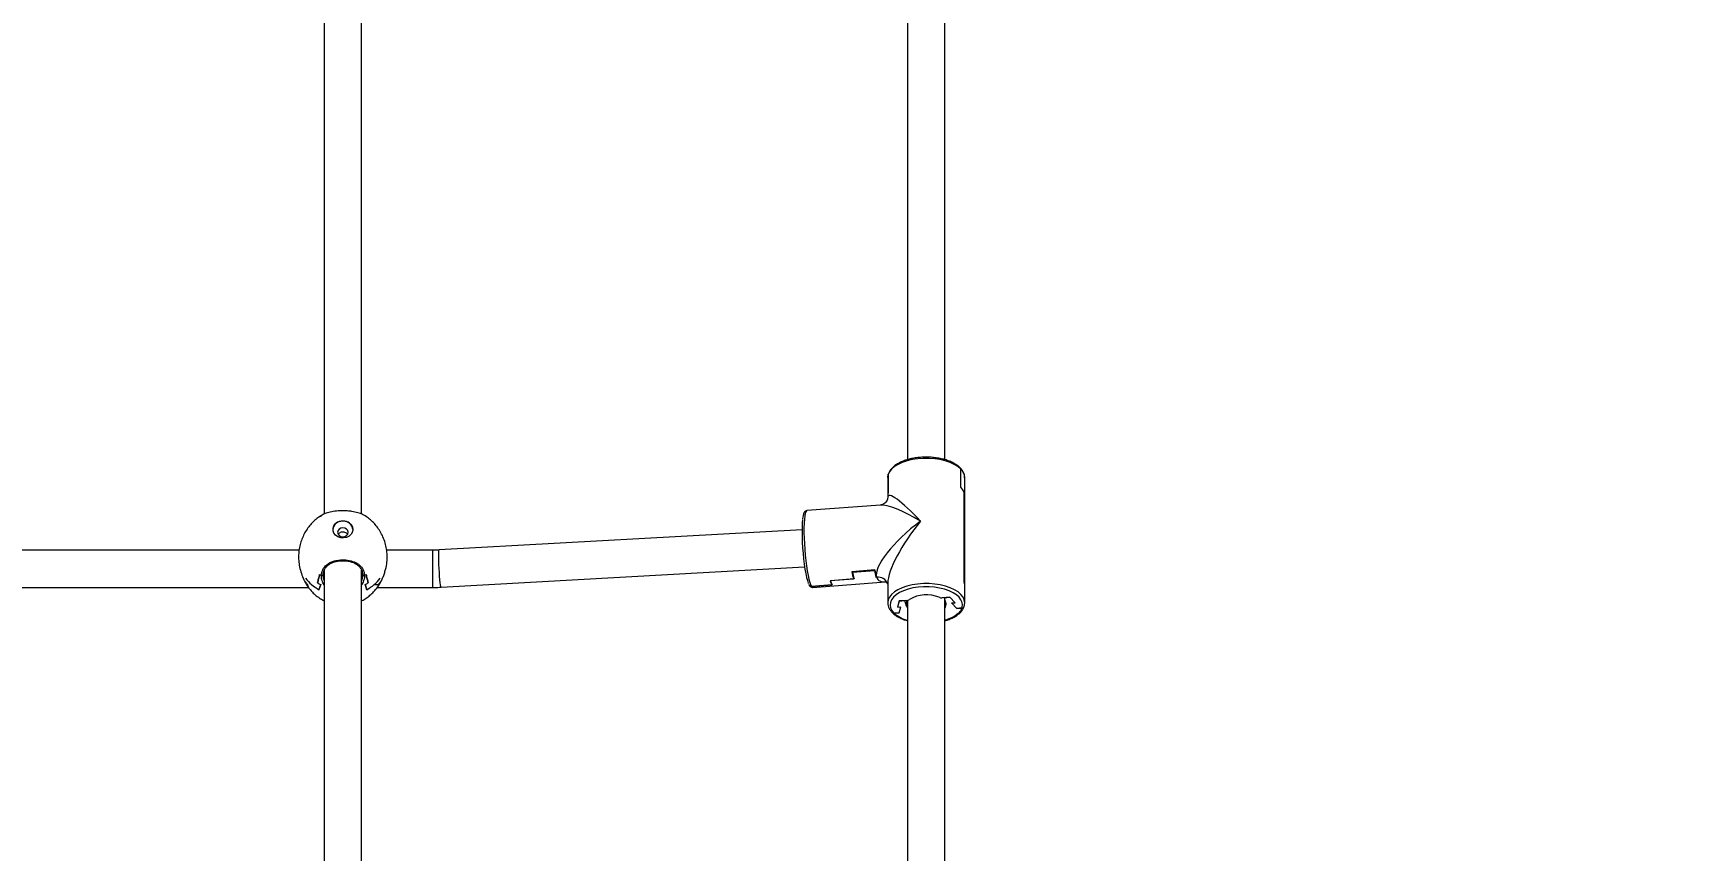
# Model space of a CAD drawing. Header units: millimetres. Extents: x -8092 to 6423, y -6886 to 5604.
# Drawn here: x -78 to 629, y 3354 to 3705 of the extents above; entities that cross this region are included whole.
import ezdxf

# ---------------------------------------------------------------- set-up
doc = ezdxf.new("R2010")
doc.units = ezdxf.units.MM
for name, color, linetype in [('DIKOM_ОБЪЕКТ', 7, 'Continuous'), ('DIKOM_РАЗМЕР_ЗОНА', 7, 'Continuous'), ('DIKOM_РАЗМЕР_ОБЪЕКТА', 7, 'Continuous')]:
    doc.layers.add(name, color=color, linetype=linetype)
doc.styles.add('style1', font='arial.ttf', dxfattribs={"width": 0.8})
doc.dimstyles.new('1-50', dxfattribs={"dimtxt": 300, "dimasz": 200, "dimexe": 100, "dimexo": 0, "dimgap": 100, "dimtad": 1, "dimtxsty": 'style1', "dimcen": 200, "dimclrd": 7, "dimclre": 7, "dimclrt": 7, "dimadec": 1, "dimazin": 2, "dimtfac": 1, "dimtmove": 0, "dimatfit": 2, "dimfxl": 0, "dimlwd": 25, "dimlwe": 18, "dimarcsym": 0})

# ---------------------------------------------------------------- blocks, each defined once
blk = doc.blocks.new('*D10')
at = {"layer": 'Defpoints', "color": 0, "transparency": 16777216}
for p in [(-65.22, 5603.5), (2870.75, -5504.88), (6323.39, -5504.88)]:
    blk.add_point(p, dxfattribs=at)
at = {"layer": 'DIKOM_РАЗМЕР_ЗОНА', "color": 7, "lineweight": 18, "transparency": 16777216}
for p, q in [((-65.22, 5603.5), (6423.39, 5603.5)), ((2870.75, -5504.88), (6423.39, -5504.88))]:
    blk.add_line(p, q, dxfattribs=at)
at = {"layer": 'DIKOM_РАЗМЕР_ЗОНА', "color": 7, "lineweight": 25, "transparency": 16777216}
blk.add_line((6323.39, 5403.5), (6323.39, -5304.88), dxfattribs=at)
at = {"layer": 'DIKOM_РАЗМЕР_ЗОНА', "color": 7, "transparency": 16777216}
for points in [[(6290.06, 5403.5), (6356.72, 5403.5), (6323.39, 5603.5)], [(6290.06, -5304.88), (6356.72, -5304.88), (6323.39, -5504.88)]]:
    blk.add_solid(points, dxfattribs=at)
at = {"layer": 'DIKOM_РАЗМЕР_ЗОНА', "color": 7, "transparency": 16777216, "insert": (6070.22, 308.83), "char_height": 300, "attachment_point": 5, "rotation": 90, "style": 'style1'}
blk.add_mtext('11100', dxfattribs=at)
blk = doc.blocks.new('*D12')
at = {"layer": 'Defpoints', "color": 0, "transparency": 16777216}
for p in [(529.59, 4103.5), (2292.6, -3779.74), (5226.02, -3779.74)]:
    blk.add_point(p, dxfattribs=at)
at = {"layer": 'DIKOM_РАЗМЕР_ОБЪЕКТА', "color": 7, "lineweight": 18, "transparency": 16777216}
for p, q in [((529.59, 4103.5), (5326.02, 4103.5)), ((2292.6, -3779.74), (5326.02, -3779.74))]:
    blk.add_line(p, q, dxfattribs=at)
at = {"layer": 'DIKOM_РАЗМЕР_ОБЪЕКТА', "color": 7, "lineweight": 25, "transparency": 16777216}
blk.add_line((5226.02, 3903.5), (5226.02, -3579.74), dxfattribs=at)
at = {"layer": 'DIKOM_РАЗМЕР_ОБЪЕКТА', "color": 7, "transparency": 16777216}
for points in [[(5192.69, 3903.5), (5259.35, 3903.5), (5226.02, 4103.5)], [(5192.69, -3579.74), (5259.35, -3579.74), (5226.02, -3779.74)]]:
    blk.add_solid(points, dxfattribs=at)
at = {"layer": 'DIKOM_РАЗМЕР_ОБЪЕКТА', "color": 7, "transparency": 16777216, "insert": (4972.85, 245.42), "char_height": 300, "attachment_point": 5, "rotation": 90, "style": 'style1'}
blk.add_mtext('7880', dxfattribs=at)

msp = doc.modelspace()

# ---------------------------------------------------------------- linework, layer by layer
at = {"layer": 'DIKOM_ОБЪЕКТ', "color": 7, "linetype": 'Continuous', "lineweight": 15}
for p, q in [((46.595, 3734.003), (46.595, 3498.425)), ((62.595, 3498.422), (62.595, 3734.019)), ((296.595, 3721.046), (296.595, 3521.725)), ((312.595, 3521.714), (312.595, 3721.086)), ((288.098, 3514.196), (288.285, 3515.287)), ((288.285, 3515.287), (288.324, 3515.509)), ((288.285, 3515.287), (288.285, 3507.586)), ((288.301, 3507.551), (288.301, 3515.339)), ((319.399, 3509.9), (319.399, 3517.687)), ((319.445, 3509.939), (319.445, 3517.64)), ((288.095, 3514.034), (288.095, 3506.333)), ((288.301, 3507.587), (288.285, 3507.586)), ((319.445, 3509.939), (319.399, 3509.935)), ((320.911, 3507.565), (320.884, 3507.564)), ((320.911, 3469.407), (320.911, 3507.565)), ((320.911, 3507.479), (320.911, 3469.32)), ((321.095, 3468.175), (321.095, 3514.034)), ((285.009, 3502.279), (253.416, 3499.893)), ((288.095, 3506.247), (288.095, 3505.607)), ((251.363, 3491.71), (95.847, 3483.041)), ((35.85, 3482.965), (-176.648, 3482.965)), ((93.102, 3482.965), (73.352, 3482.965)), ((93.102, 3466.965), (93.102, 3482.965)), ((46.079, 3472.372), (46.079, 3471.949)), ((46.595, 3474.422), (46.595, 3238.844)), ((62.595, 3238.84), (62.595, 3474.437)), ((96.737, 3467.066), (252.492, 3475.748)), ((282.59, 3474.478), (272.701, 3473.731)), ((272.986, 3473.559), (282.38, 3474.269)), ((272.986, 3473.753), (272.986, 3473.559)), ((282.38, 3474.462), (282.38, 3474.269)), ((-180.642, 3466.965), (39.835, 3466.965)), ((40.393, 3466.237), (40.569, 3466.237)), ((44.345, 3466.024), (45.095, 3468.208)), ((45.095, 3468.208), (44.345, 3466.024)), ((63.299, 3469.224), (62.595, 3468.15)), ((64.095, 3468.208), (64.845, 3466.024)), ((64.845, 3466.024), (64.095, 3468.208)), ((67.983, 3468.201), (69.779, 3468.201)), ((69.358, 3466.965), (93.102, 3466.965)), ((264.189, 3468.042), (255.388, 3467.378)), ((255.403, 3467.355), (264.303, 3468.028)), ((255.901, 3466.986), (287.149, 3469.346)), ((273.446, 3470.581), (263.459, 3469.827)), ((273.693, 3470.6), (263.558, 3469.835)), ((264.189, 3468.042), (264.189, 3468.213)), ((273.446, 3471.495), (273.446, 3470.581)), ((288.095, 3468.815), (288.095, 3460.387)), ((321.095, 3460.387), (321.095, 3468.088)), ((288.1, 3460.595), (288.095, 3460.387)), ((292.973, 3461.179), (292.234, 3458.589)), ((292.973, 3461.128), (292.234, 3458.589)), ((292.234, 3458.589), (293.717, 3458.701)), ((292.964, 3456.109), (293.717, 3458.701)), ((296.335, 3461.433), (292.973, 3461.179)), ((292.973, 3461.128), (295.46, 3461.316)), ((292.973, 3461.179), (292.973, 3461.128)), ((292.994, 3456.162), (293.717, 3458.701)), ((295.46, 3461.316), (295.46, 3461.367)), ((296.19, 3458.887), (295.46, 3461.316)), ((296.19, 3461.422), (296.19, 3458.887)), ((296.19, 3458.887), (296.595, 3458.082)), ((296.595, 3461.465), (296.595, 3262.144)), ((314.727, 3462.822), (311.364, 3462.568)), ((312.27, 3462.586), (314.757, 3462.773)), ((312.27, 3462.636), (312.27, 3462.586)), ((312.27, 3462.586), (313, 3460.157)), ((312.595, 3262.132), (312.595, 3461.505)), ((316.955, 3460.456), (314.727, 3462.822)), ((314.757, 3462.773), (314.757, 3462.79)), ((316.955, 3460.456), (314.757, 3462.773)), ((315.472, 3460.344), (316.955, 3460.456)), ((315.472, 3460.344), (317.715, 3457.978)), ((315.472, 3460.344), (317.655, 3458.024)), ((319.866, 3458.191), (317.655, 3458.024)), ((317.715, 3457.978), (319.847, 3458.139)), ((317.715, 3458.029), (317.715, 3457.978)), ((292.994, 3456.162), (290.784, 3455.995)), ((290.832, 3455.948), (292.964, 3456.109)), ((292.964, 3456.16), (292.964, 3456.109))]:
    msp.add_line(p, q, dxfattribs=at)
at = {"layer": 'DIKOM_ОБЪЕКТ', "color": 7, "linetype": 'Continuous', "lineweight": 15, "flags": 128}
for points in [[(319.399, 3517.687), (318.157, 3518.745), (316.616, 3519.7), (314.811, 3520.529), (312.78, 3521.216), (310.569, 3521.744), (308.227, 3522.103), (305.804, 3522.283), (303.355, 3522.282), (300.933, 3522.099), (298.591, 3521.739), (296.382, 3521.208), (294.354, 3520.52), (292.552, 3519.689), (291.015, 3518.732), (289.777, 3517.673), (288.866, 3516.533), (288.301, 3515.339)], [(288.095, 3514.034), (288.095, 3514.053), (288.098, 3514.196)], [(58.845, 3491.837), (58.656, 3490.753), (58.106, 3489.766), (57.245, 3488.962), (56.148, 3488.414), (54.912, 3488.17), (53.649, 3488.252), (52.47, 3488.652), (51.479, 3489.336), (50.766, 3490.241), (50.392, 3491.289), (50.392, 3492.385), (50.766, 3493.433), (51.479, 3494.338), (52.47, 3495.022), (53.649, 3495.422), (54.912, 3495.504), (56.148, 3495.26), (57.245, 3494.712), (58.106, 3493.909), (58.656, 3492.921), (58.845, 3491.837)], [(251.577, 3495.999), (251.465, 3494.689), (251.385, 3492.908), (251.361, 3490.893), (251.393, 3488.693), (251.481, 3486.363), (251.623, 3483.959), (251.815, 3481.541), (252.053, 3479.167), (252.33, 3476.897), (252.64, 3474.785), (252.975, 3472.883), (253.328, 3471.238), (253.688, 3469.891), (254.048, 3468.874), (254.12, 3468.71)], [(253.416, 3499.893), (253.257, 3499.832), (252.972, 3499.439), (252.725, 3498.69), (252.521, 3497.602), (252.364, 3496.198), (252.258, 3494.511), (252.206, 3492.577), (252.208, 3490.441), (252.265, 3488.148), (252.375, 3485.75), (252.536, 3483.302), (252.744, 3480.856), (252.994, 3478.467), (253.282, 3476.19), (253.6, 3474.073), (253.942, 3472.166), (254.3, 3470.508), (254.665, 3469.139), (255.031, 3468.087), (255.388, 3467.378)], [(54.595, 3492.541), (53.734, 3492.392), (53.004, 3491.97), (52.516, 3491.339), (52.345, 3490.594), (52.516, 3489.849), (53.004, 3489.217), (53.734, 3488.795), (54.595, 3488.647), (55.456, 3488.795), (56.186, 3489.217), (56.674, 3489.849), (56.845, 3490.594), (56.674, 3491.339), (56.186, 3491.97), (55.456, 3492.392), (54.595, 3492.541)], [(96.737, 3467.066), (96.705, 3467.083), (96.591, 3467.381), (96.463, 3468.038), (96.326, 3469.023), (96.189, 3470.289), (96.056, 3471.779), (95.934, 3473.422), (95.829, 3475.141), (95.745, 3476.856), (95.687, 3478.486), (95.658, 3479.957), (95.658, 3481.198), (95.687, 3482.151), (95.745, 3482.773), (95.829, 3483.034), (95.847, 3483.041)], [(255.403, 3467.355), (255.743, 3467.018), (255.901, 3466.986)], [(321.095, 3460.387), (320.915, 3461.604), (320.371, 3462.811), (319.473, 3463.964), (318.241, 3465.037), (316.704, 3466.005), (314.896, 3466.849), (312.858, 3467.547), (310.634, 3468.085), (308.275, 3468.45), (305.834, 3468.635), (303.364, 3468.636), (300.923, 3468.451), (298.564, 3468.086), (296.339, 3467.549), (294.3, 3466.851), (292.491, 3466.009), (290.953, 3465.04), (289.721, 3463.968), (288.821, 3462.815), (288.275, 3461.608), (288.1, 3460.595)], [(319.866, 3458.191), (320.091, 3459.361), (319.963, 3460.534), (319.482, 3461.685), (318.661, 3462.786), (317.518, 3463.812), (316.08, 3464.74), (314.379, 3465.548), (312.454, 3466.219), (310.349, 3466.737), (308.113, 3467.089), (305.796, 3467.269), (303.451, 3467.271), (301.133, 3467.096), (298.894, 3466.748), (296.786, 3466.234), (294.856, 3465.567), (293.148, 3464.761), (291.703, 3463.836), (290.553, 3462.812), (289.723, 3461.713), (289.235, 3460.563), (289.097, 3459.39), (289.314, 3458.22), (289.88, 3457.08), (290.784, 3455.995)], [(319.847, 3458.139), (319.237, 3456.973), (318.274, 3455.868), (316.983, 3454.852), (315.392, 3453.947), (313.543, 3453.177), (312.595, 3452.867)], [(321.08, 3460.043), (321.095, 3460.369), (321.095, 3460.387)]]:
    msp.add_lwpolyline(points, dxfattribs=at)
at = {"layer": 'DIKOM_ОБЪЕКТ', "color": 7, "linetype": 'Continuous', "lineweight": 15}
for centre, radius, start, end in [((316.024, 3513.894), 5.073, 1.584029, 47.597334), ((292.378, 3506.323), 4.283, 162.860049, 179.866734), ((292.371, 3506.239), 4.276, 162.123161, 179.890045), ((315.252, 3505.627), 5.954, 18.122574, 45.856737), ((315.285, 3505.73), 5.917, 18.06669, 45.336782), ((54.087, 3481.574), 18.234, 118.634138, 121.218717), ((54.29, 3491.482), 3.954, 85.584135, 176.152654), ((54.899, 3491.482), 3.954, 3.846709, 94.416303), ((53.909, 3487.876), 17.877, 238.755485, 241.391659), ((55.278, 3487.879), 17.881, 298.608894, 301.244479), ((305.201, 3479.753), 33.053, 190.4979, 196.110742), ((304.628, 3479.562), 32.207, 190.741484, 196.155983), ((314.013, 3480.269), 32.198, 190.740168, 196.156208), ((315.105, 3480.504), 33.069, 190.498153, 196.108546), ((51.835, 3478.489), 16.132, 214.335206, 219.627889), ((52.95, 3481.776), 17.95, 216.907167, 241.355115), ((53.84, 3485.324), 19.221, 238.228683, 242.935513), ((55.349, 3485.325), 19.222, 297.064462, 301.771076), ((56.24, 3481.777), 17.95, 298.644991, 323.092727), ((57.357, 3478.487), 16.128, 320.371333, 325.665114), ((270.566, 3471.692), 7.348, 194.699375, 209.780793), ((270.509, 3471.643), 7.183, 194.578131, 210.218631), ((283.97, 3466.961), 4.413, 20.83752, 98.27975), ((283.905, 3466.85), 4.514, 21.856202, 97.261067), ((316.827, 3468.167), 4.268, 0.104833, 16.89001), ((316.825, 3468.08), 4.27, 0.108515, 16.886328), ((296.272, 3463.392), 1.96, 271.865089, 304.593121), ((304.712, 3449.81), 14.033, 67.160148, 121.476461), ((311.129, 3465.185), 2.628, 248.326689, 275.130404), ((310.708, 3459.528), 2.377, 322.553063, 15.350862), ((300.402, 3466.917), 14.557, 228.898595, 254.8406)]:
    msp.add_arc(centre, radius, start, end, dxfattribs=at)
for centre, major_axis, ratio, start_param, end_param in [((304.595, 3487.211), (-16.268, 19.056), 0.1445614, 5.02965, 6.4509251), ((304.595, 3487.211), (21.171, -14.357), 0.2181448, 1.8327676, 2.8735807), ((304.595, 3487.211), (20.81, 16.751), 0.2983621, 1.4501912, 3.0209875), ((304.595, 3487.211), (15.518, 21.054), 0.266356, 1.3735418, 2.7948169), ((54.595, 3474.39), (8.5, 0), 0.3570899, 3.321044, 3.4862938), ((54.595, 3474.39), (8.5, 0), 0.3570899, 5.9384841, 6.1049024), ((304.595, 3487.211), (20.81, 16.751), 0.2983621, 3.0209875, 3.5509707), ((304.595, 3487.211), (15.518, 21.054), 0.266356, 2.7948169, 2.808448)]:
    msp.add_ellipse(centre, major_axis=major_axis, ratio=ratio, start_param=start_param, end_param=end_param, dxfattribs=at)
for points, knots in [([(319.175, 3518.196), (319.029, 3518.341), (318.517, 3518.85), (317.438, 3519.644), (315.869, 3520.529), (314.078, 3521.283), (312.108, 3521.898), (310, 3522.362), (307.792, 3522.671), (305.525, 3522.818), (303.242, 3522.803), (300.985, 3522.626), (298.795, 3522.289), (296.713, 3521.797), (294.776, 3521.158), (293.019, 3520.378), (291.476, 3519.465), (290.177, 3518.43), (289.166, 3517.284), (288.592, 3516.31), (288.397, 3515.723), (288.346, 3515.57)], [0, 0, 0, 0, 0.022289, 0.0784127, 0.1348843, 0.1914282, 0.2478182, 0.3040401, 0.3601297, 0.4161346, 0.4721058, 0.5280904, 0.5841256, 0.6402644, 0.6965653, 0.7530875, 0.8098817, 0.8669267, 0.9239266, 0.9801344, 1, 1, 1, 1]), ([(288.332, 3515.507), (288.296, 3515.404), (288.153, 3514.986), (288.138, 3514.552), (288.127, 3514.224)], [0, 0, 0, 0, 0.2463422, 1, 1, 1, 1]), ([(288.301, 3515.339), (288.301, 3515.348), (288.302, 3515.426), (288.327, 3515.502), (288.349, 3515.569)], [0, 0, 0, 0, 0.1266386, 1, 1, 1, 1]), ([(319.144, 3518.218), (319.214, 3518.156), (319.331, 3518.052), (319.426, 3517.845), (319.438, 3517.712), (319.445, 3517.64)], [0, 0, 0, 0, 0.4006092, 0.6773627, 1, 1, 1, 1]), ([(319.177, 3518.198), (319.234, 3518.132), (319.355, 3517.992), (319.397, 3517.801), (319.398, 3517.697), (319.399, 3517.687)], [0, 0, 0, 0, 0.450373, 0.9485538, 1, 1, 1, 1]), ([(321.055, 3513.978), (321.063, 3514.223), (321.083, 3514.883), (320.759, 3515.939), (320.165, 3517.1), (319.54, 3517.799), (319.228, 3518.147)], [0, 0, 0, 0, 0.1642534, 0.4422764, 0.722293, 1, 1, 1, 1]), ([(288.087, 3505.531), (288.088, 3505.493), (288.091, 3505.349), (287.994, 3504.781), (287.629, 3503.937), (286.923, 3503.093), (286.081, 3502.546), (285.386, 3502.32), (285.156, 3502.299), (285.06, 3502.29)], [0, 0, 0, 0, 0.0507941, 0.1941112, 0.3646257, 0.545937, 0.7245652, 0.8856131, 1, 1, 1, 1]), ([(46.09, 3498.201), (45.608, 3497.93), (44.52, 3497.319), (42.946, 3496.124), (41.353, 3494.645), (39.884, 3492.925), (38.572, 3490.985), (37.458, 3488.843), (36.571, 3486.527), (35.951, 3484.068), (35.598, 3481.574), (35.612, 3479.907), (35.619, 3479.102)], [0, 0, 0, 0, 0.07123529, 0.16095094, 0.25501278, 0.35314184, 0.45506288, 0.56047591, 0.66902938, 0.78031653, 0.89389184, 1, 1, 1, 1]), ([(63.077, 3498.189), (63.027, 3498.229), (62.723, 3498.471), (61.106, 3499.006), (58.785, 3499.518), (56.143, 3499.816), (53.371, 3499.854), (50.371, 3499.528), (47.931, 3498.956), (46.467, 3498.456), (46.154, 3498.228), (46.098, 3498.187)], [0, 0, 0, 0, 0.0296668, 0.1808963, 0.3225084, 0.4153339, 0.5546195, 0.6937408, 0.8321593, 0.9698576, 1, 1, 1, 1]), ([(73.546, 3479.069), (73.567, 3479.66), (73.62, 3481.135), (73.343, 3483.493), (72.756, 3486.101), (71.837, 3488.628), (70.655, 3490.934), (69.264, 3492.983), (67.733, 3494.759), (66.033, 3496.3), (64.479, 3497.454), (63.447, 3497.998), (63.079, 3498.193)], [0, 0, 0, 0, 0.07775814, 0.19415537, 0.31123109, 0.42856925, 0.54600145, 0.64955964, 0.75096175, 0.85001543, 0.94647873, 1, 1, 1, 1]), ([(251.835, 3497.802), (251.818, 3497.74), (251.719, 3497.383), (251.638, 3496.84), (251.586, 3496.271), (251.577, 3496.168)], [0, 0, 0, 0, 0.1468082, 0.8447781, 1, 1, 1, 1]), ([(253.393, 3499.855), (253.28, 3499.849), (252.961, 3499.831), (252.567, 3499.517), (252.261, 3499.112), (252.021, 3498.592), (251.901, 3498.083), (251.835, 3497.802)], [0, 0, 0, 0, 0.0948253, 0.2695194, 0.4540054, 0.69876, 1, 1, 1, 1]), ([(52.635, 3489.68), (52.671, 3489.756), (52.807, 3490.044), (53.262, 3490.443), (53.907, 3490.78), (54.38, 3490.819), (54.595, 3490.837)], [0, 0, 0, 0, 0.1111477, 0.4206233, 0.7364493, 1, 1, 1, 1]), ([(54.595, 3490.837), (54.844, 3490.813), (55.342, 3490.765), (55.991, 3490.392), (56.412, 3490.014), (56.526, 3489.752), (56.546, 3489.705)], [0, 0, 0, 0, 0.3081709, 0.6160777, 0.9303454, 1, 1, 1, 1]), ([(95.847, 3483.041), (95.312, 3483.016), (94.398, 3482.972), (93.482, 3482.967), (93.102, 3482.965)], [0, 0, 0, 0, 0.5852011, 1, 1, 1, 1]), ([(35.618, 3479.102), (35.683, 3478.246), (35.816, 3476.494), (36.545, 3473.611), (37.574, 3470.82), (38.611, 3468.707), (39.222, 3467.857), (39.417, 3467.587)], [0, 0, 0, 0, 0.2030887, 0.4158024, 0.639321, 0.8851498, 1, 1, 1, 1]), ([(43.72, 3468.984), (43.874, 3469.517), (44.184, 3470.592), (44.485, 3471.922), (44.637, 3472.591)], [0, 0, 0, 0, 0.4965549, 1, 1, 1, 1]), ([(44.637, 3472.591), (44.487, 3471.931), (44.186, 3470.6), (43.876, 3469.525), (43.72, 3468.984)], [0, 0, 0, 0, 0.4964762, 1, 1, 1, 1]), ([(45.349, 3472.181), (45.482, 3473.006), (45.754, 3474.706), (47.495, 3476.771), (49.759, 3478.014), (52.326, 3478.703), (55.09, 3478.904), (58.136, 3478.474), (60.782, 3477.391), (62.723, 3475.69), (63.664, 3473.843), (63.794, 3472.616), (63.84, 3472.181)], [0, 0, 0, 0, 0.1114379, 0.2293611, 0.3390149, 0.4101112, 0.5167104, 0.6232572, 0.7293943, 0.834802, 0.9414139, 1, 1, 1, 1]), ([(46.11, 3472.591), (46.103, 3472.535), (46.091, 3472.423), (45.992, 3472.275), (45.85, 3472.167), (45.681, 3472.115), (45.512, 3472.117), (45.405, 3472.152), (45.355, 3472.178), (45.349, 3472.181)], [0, 0, 0, 0, 0.17783402, 0.35551559, 0.52847802, 0.68938217, 0.83890049, 0.98311499, 1, 1, 1, 1]), ([(45.349, 3472.181), (45.397, 3472.16), (45.492, 3472.119), (45.654, 3472.113), (45.809, 3472.151), (45.945, 3472.233), (46.05, 3472.353), (46.103, 3472.479), (46.108, 3472.562), (46.11, 3472.591)], [0, 0, 0, 0, 0.145292, 0.2907155, 0.4345816, 0.5821134, 0.7384672, 0.9061176, 1, 1, 1, 1]), ([(46.595, 3468.064), (46.226, 3468.671), (45.424, 3469.99), (45.375, 3471.412), (45.349, 3472.181)], [0, 0, 0, 0, 0.4597216, 1, 1, 1, 1]), ([(46.11, 3472.591), (46.081, 3471.804), (46.047, 3470.857), (46.516, 3469.975), (46.595, 3469.825)], [0, 0, 0, 0, 0.8306447, 1, 1, 1, 1]), ([(46.146, 3472.554), (46.161, 3472.824), (46.199, 3473.538), (46.629, 3474.597), (47.063, 3475.399), (47.42, 3475.733), (47.437, 3475.749)], [0, 0, 0, 0, 0.2308905, 0.6101343, 0.9805591, 1, 1, 1, 1]), ([(47.437, 3475.749), (47.732, 3476.055), (48.331, 3476.674), (49.547, 3477.399), (50.941, 3477.955), (52.473, 3478.311), (54.082, 3478.47), (55.709, 3478.434), (57.297, 3478.202), (58.775, 3477.775), (60.094, 3477.162), (61.201, 3476.374), (62.085, 3475.43), (62.697, 3474.334), (63.026, 3473.36), (63.04, 3472.744), (63.044, 3472.555)], [0, 0, 0, 0, 0.0729754, 0.1479949, 0.222434, 0.296463, 0.3702257, 0.444337, 0.5183472, 0.592268, 0.6656039, 0.7389488, 0.8126112, 0.8882786, 0.965733, 1, 1, 1, 1]), ([(62.595, 3469.627), (62.595, 3469.627), (63.091, 3470.437), (63.124, 3471.476), (63.085, 3472.455), (63.08, 3472.591)], [0, 0, 0, 0, 0.0004223, 0.8605111, 1, 1, 1, 1]), ([(63.84, 3472.181), (63.793, 3472.16), (63.698, 3472.119), (63.535, 3472.113), (63.38, 3472.151), (63.244, 3472.233), (63.14, 3472.353), (63.087, 3472.479), (63.082, 3472.562), (63.08, 3472.591)], [0, 0, 0, 0, 0.1452972, 0.2907265, 0.4345848, 0.5821099, 0.7384708, 0.9061177, 1, 1, 1, 1]), ([(63.08, 3472.591), (63.086, 3472.535), (63.099, 3472.423), (63.197, 3472.275), (63.34, 3472.167), (63.509, 3472.115), (63.677, 3472.117), (63.785, 3472.152), (63.835, 3472.178), (63.84, 3472.181)], [0, 0, 0, 0, 0.17783386, 0.35551413, 0.52847529, 0.68937182, 0.83890272, 0.98310335, 1, 1, 1, 1]), ([(63.84, 3472.181), (63.843, 3472.091), (63.875, 3471.111), (63.573, 3470.123), (63.299, 3469.224)], [0, 0, 0, 0, 0.0913787, 1, 1, 1, 1]), ([(64.553, 3472.591), (64.702, 3471.931), (65.003, 3470.6), (65.314, 3469.525), (65.47, 3468.984)], [0, 0, 0, 0, 0.4964759, 1, 1, 1, 1]), ([(65.47, 3468.984), (65.316, 3469.517), (65.005, 3470.592), (64.705, 3471.922), (64.553, 3472.591)], [0, 0, 0, 0, 0.496555, 1, 1, 1, 1]), ([(69.78, 3467.607), (70, 3467.914), (70.666, 3468.845), (71.59, 3470.792), (72.392, 3472.927), (73.046, 3475.117), (73.49, 3477.288), (73.544, 3478.673), (73.56, 3479.069)], [0, 0, 0, 0, 0.12962857, 0.39313089, 0.52364302, 0.65860447, 0.90242382, 1, 1, 1, 1]), ([(40.393, 3466.237), (40.149, 3466.557), (39.657, 3467.201), (39.493, 3467.866), (39.411, 3468.201)], [0, 0, 0, 0, 0.4964772, 1, 1, 1, 1]), ([(39.411, 3468.201), (39.492, 3467.87), (39.655, 3467.206), (40.146, 3466.561), (40.393, 3466.237)], [0, 0, 0, 0, 0.4965861, 1, 1, 1, 1]), ([(39.414, 3467.585), (39.589, 3467.303), (39.845, 3466.892), (40.17, 3466.531), (40.271, 3466.417)], [0, 0, 0, 0, 0.6858208, 1, 1, 1, 1]), ([(40.462, 3466.198), (40.801, 3465.789), (41.626, 3464.793), (43.159, 3463.434), (44.863, 3462.177), (46.062, 3461.551), (46.595, 3461.273)], [0, 0, 0, 0, 0.2019188, 0.4917488, 0.773998, 1, 1, 1, 1]), ([(62.595, 3461.265), (62.671, 3461.3), (63.35, 3461.605), (64.573, 3462.373), (66.244, 3463.605), (67.707, 3464.946), (68.52, 3465.936), (68.875, 3466.368)], [0, 0, 0, 0, 0.0306559, 0.2718272, 0.5263693, 0.7932454, 1, 1, 1, 1]), ([(68.875, 3466.368), (69.004, 3466.513), (69.347, 3466.896), (69.619, 3467.331), (69.788, 3467.601)], [0, 0, 0, 0, 0.3776622, 1, 1, 1, 1]), ([(69.779, 3468.201), (69.7, 3467.87), (69.551, 3467.248), (69.095, 3466.645), (68.881, 3466.363)], [0, 0, 0, 0, 0.5309975, 1, 1, 1, 1]), ([(69.779, 3468.201), (69.7, 3467.87), (69.551, 3467.248), (69.095, 3466.645), (68.881, 3466.363)], [0, 0, 0, 0, 0.5309975, 1, 1, 1, 1]), ([(93.102, 3466.965), (93.812, 3466.971), (95.025, 3466.98), (96.235, 3467.041), (96.737, 3467.066)], [0, 0, 0, 0, 0.5851997, 1, 1, 1, 1]), ([(254.255, 3468.296), (254.303, 3468.179), (254.387, 3467.977), (254.498, 3467.824), (254.545, 3467.76)], [0, 0, 0, 0, 0.57432403, 1, 1, 1, 1]), ([(254.551, 3467.762), (254.565, 3467.734), (254.627, 3467.614), (254.841, 3467.472), (255.122, 3467.374), (255.312, 3467.377), (255.388, 3467.378)], [0, 0, 0, 0, 0.1056865, 0.4505632, 0.7791112, 1, 1, 1, 1]), ([(254.567, 3467.727), (254.572, 3467.716), (254.621, 3467.611), (254.787, 3467.494), (255.043, 3467.378), (255.248, 3467.347), (255.378, 3467.354), (255.403, 3467.355)], [0, 0, 0, 0, 0.0418656, 0.3943717, 0.6152403, 0.9277608, 1, 1, 1, 1]), ([(254.569, 3467.729), (254.621, 3467.652), (254.761, 3467.45), (255.075, 3467.181), (255.538, 3466.954), (255.833, 3467.008), (255.924, 3467.024)], [0, 0, 0, 0, 0.205588, 0.5444547, 0.8596948, 1, 1, 1, 1]), ([(287.152, 3469.366), (287.146, 3469.367), (287.128, 3469.372), (287.429, 3469.266), (287.833, 3468.949), (288.085, 3468.561), (288.112, 3468.476), (288.123, 3468.441)], [0, 0, 0, 0, 0.1181805, 0.3420569, 0.5875719, 0.8315632, 1, 1, 1, 1]), ([(288.132, 3460.632), (288.121, 3460.324), (288.094, 3459.601), (288.429, 3458.482), (289.024, 3457.322), (289.65, 3456.623), (289.961, 3456.275)], [0, 0, 0, 0, 0.1980455, 0.4649095, 0.7336514, 1, 1, 1, 1]), ([(312.595, 3452.696), (313.201, 3452.884), (314.466, 3453.276), (316.168, 3454.046), (317.714, 3454.955), (319.012, 3455.992), (320.023, 3457.137), (320.598, 3458.111), (320.793, 3458.698), (320.844, 3458.851)], [0, 0, 0, 0, 0.1464429, 0.3054456, 0.465204, 0.6256843, 0.7860205, 0.9441371, 1, 1, 1, 1]), ([(319.847, 3458.139), (319.944, 3458.153), (320.164, 3458.185), (320.445, 3458.324), (320.675, 3458.526), (320.81, 3458.702), (320.834, 3458.825), (320.84, 3458.852)], [0, 0, 0, 0, 0.2191375, 0.4978143, 0.682883, 0.928489, 1, 1, 1, 1]), ([(319.866, 3458.191), (319.879, 3458.192), (320.016, 3458.204), (320.275, 3458.272), (320.587, 3458.464), (320.786, 3458.694), (320.847, 3458.852), (320.869, 3458.91)], [0, 0, 0, 0, 0.03113067, 0.3081689, 0.58239011, 0.8460519, 1, 1, 1, 1]), ([(320.858, 3458.915), (320.894, 3459.017), (321.015, 3459.366), (321.029, 3459.728), (321.039, 3459.984)], [0, 0, 0, 0, 0.2947136, 1, 1, 1, 1]), ([(289.962, 3456.277), (290.026, 3456.22), (290.166, 3456.095), (290.46, 3455.995), (290.678, 3455.995), (290.784, 3455.995)], [0, 0, 0, 0, 0.3027761, 0.6631098, 1, 1, 1, 1]), ([(290.01, 3456.223), (290.013, 3456.219), (290.071, 3456.137), (290.268, 3456.032), (290.55, 3455.943), (290.748, 3455.946), (290.832, 3455.948)], [0, 0, 0, 0, 0.0175046, 0.3675119, 0.7335579, 1, 1, 1, 1]), ([(290.014, 3456.226), (290.16, 3456.081), (290.672, 3455.572), (291.75, 3454.777), (293.323, 3453.896), (294.945, 3453.194), (296.103, 3452.853), (296.595, 3452.708)], [0, 0, 0, 0, 0.0956781, 0.3364286, 0.5786737, 0.8212282, 1, 1, 1, 1])]:
    msp.add_open_spline(points, degree=3, knots=knots, dxfattribs=at)

# ---------------------------------------------------------------- dimensions: what is measured, and where the dimension line sits
at = {"layer": 'DIKOM_РАЗМЕР_ЗОНА'}
dim = msp.add_linear_dim(base=(6323.39, -5504.88), p1=(-65.219, 5603.501), p2=(2870.746, -5504.88), angle=90, text='11100', dimstyle='1-50', dxfattribs=at)
dim.commit()
dim.dimension.update_dxf_attribs({"geometry": '*D10', "text_midpoint": (6323.39, 308.825), "dimtype": 160})
at = {"layer": 'DIKOM_РАЗМЕР_ОБЪЕКТА'}
dim = msp.add_linear_dim(base=(5226.021, -3779.744), p1=(529.595, 4103.501), p2=(2292.598, -3779.744), angle=90, text='7880', dimstyle='1-50', dxfattribs=at)
dim.commit()
dim.dimension.update_dxf_attribs({"geometry": '*D12', "text_midpoint": (5226.021, 245.421), "dimtype": 160})

doc.saveas('drawing.dxf')
